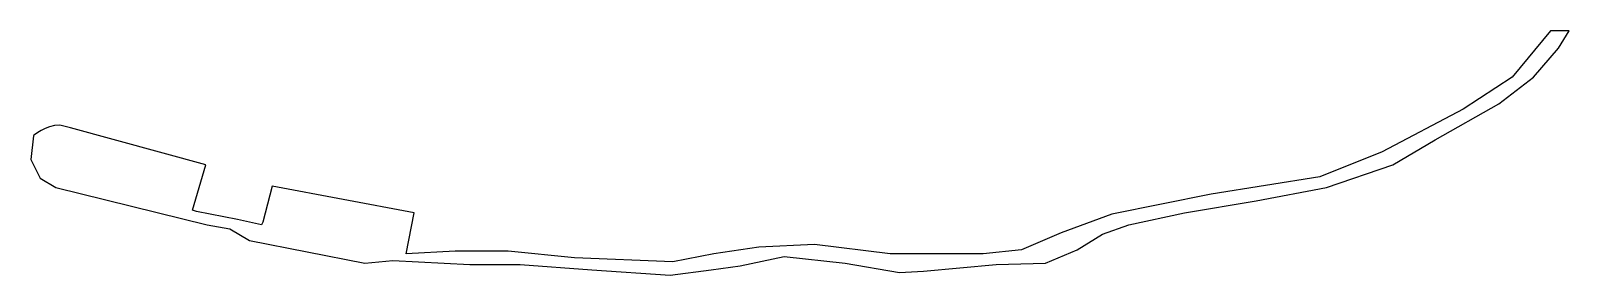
# Model space of a CAD drawing. Extents: x 25 to 190, y 70 to 96.
import ezdxf

# ---------------------------------------------------------------- set-up
doc = ezdxf.new("R2010")
doc.units = 0
doc.layers.add('Layer_1', color=7, linetype='CONTINUOUS')

msp = doc.modelspace()

# ---------------------------------------------------------------- linework, layer by layer
at = {"layer": 'Layer_1', "color": 7}
for p, q in [((187.665177, 95.816963), (183.554682, 90.856028)), ((189.64955, 95.816963), (187.665177, 95.816963)), ((188.515625, 93.974325), (189.64955, 95.816963)), ((185.82254, 90.856028), (188.515625, 93.974325)), ((183.554682, 90.856028), (178.31027, 87.454238)), ((182.137272, 88.0212), (185.82254, 90.856028)), ((178.31027, 87.454238), (169.66406, 82.918523)), ((175.333707, 84.194198), (182.137272, 88.0212)), ((29.482143, 85.469865), (28.348214, 85.75335)), ((25.513393, 84.619417), (25.229911, 82.068082)), ((43.939731, 81.501113), (29.482143, 85.469865)), ((170.797992, 81.501113), (175.333707, 84.194198)), ((169.66406, 82.918523), (163.00223, 80.225445)), ((25.229911, 82.068082), (26.222099, 80.083702)), ((42.52232, 76.68192), (43.939731, 81.501113)), ((163.710935, 79.09152), (170.797992, 81.501113)), ((26.222099, 80.083702), (27.922991, 79.09152)), ((27.922991, 79.09152), (44.081472, 75.122767)), ((51.026787, 79.233255), (50.034597, 75.406245)), ((66.193077, 76.398435), (51.026787, 79.233255)), ((163.00223, 80.225445), (151.379465, 78.382808)), ((156.198657, 77.674103), (163.710935, 79.09152)), ((151.379465, 78.382808), (140.748882, 76.256693)), ((148.544645, 76.398435), (156.198657, 77.674103)), ((42.947544, 76.540178), (42.52232, 76.68192)), ((47.34152, 75.68973), (42.947544, 76.540178)), ((49.892855, 75.122768), (47.34152, 75.68973)), ((65.34263, 72.004463), (66.193077, 76.398435)), ((140.748882, 76.256693), (135.36272, 74.27232)), ((142.59152, 75.122768), (148.544645, 76.398435)), ((44.081472, 75.122767), (46.491072, 74.69754)), ((46.491072, 74.69754), (48.617187, 73.421872)), ((50.034597, 75.406245), (49.892855, 75.122768)), ((135.36272, 74.27232), (131.11049, 72.429683)), ((137.063615, 72.429683), (139.756692, 74.130578)), ((139.756692, 74.130578), (142.59152, 75.122768)), ((48.617187, 73.421872), (60.948657, 71.012272)), ((103.04576, 72.713168), (98.22656, 72.004463)), ((108.998885, 72.996653), (103.04576, 72.713168)), ((117.078125, 72.004463), (108.998885, 72.996653)), ((131.11049, 72.429683), (127.000002, 72.004463)), ((133.661832, 71.012272), (137.063615, 72.429683)), ((60.948657, 71.012272), (63.92522, 71.295758)), ((63.92522, 71.295758), (72.146202, 70.870538)), ((70.587057, 72.287948), (65.34263, 72.004463)), ((76.256697, 72.287948), (70.587057, 72.287948)), ((72.146202, 70.870538), (77.532364, 70.870538)), ((83.343747, 71.579243), (76.256697, 72.287948)), ((77.532364, 70.870538), (85.186385, 70.303568)), ((93.832587, 71.154015), (83.343747, 71.579243)), ((98.22656, 72.004463), (93.832587, 71.154015)), ((97.943082, 70.303568), (101.06138, 70.728795)), ((101.06138, 70.728795), (105.738837, 71.720978)), ((105.738837, 71.720978), (112.258925, 71.012273)), ((112.258925, 71.012273), (118.070315, 70.02009)), ((127.000002, 72.004463), (117.078125, 72.004463)), ((120.62165, 70.161833), (128.417412, 70.870538)), ((128.417412, 70.870538), (133.661832, 71.012272)), ((85.186385, 70.303568), (93.549102, 69.736605)), ((93.549102, 69.736605), (97.943082, 70.303568)), ((118.070315, 70.02009), (120.62165, 70.161833))]:
    msp.add_line(p, q, dxfattribs=at)
msp.add_open_spline([(28.348214, 85.75335), (26.789063, 85.75335), (25.513393, 84.619417), (25.513393, 84.619417)], degree=3, dxfattribs=at)

doc.saveas('drawing.dxf')
